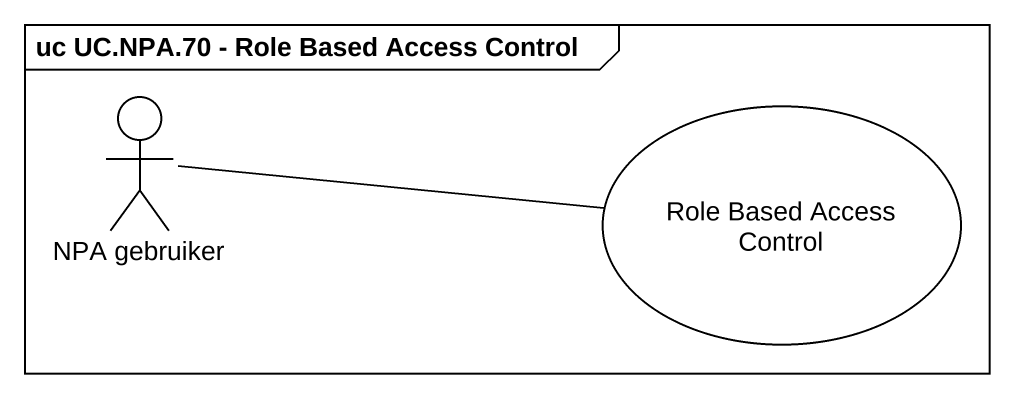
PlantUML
@startuml
mainframe uc UC.NPA.70 - Role Based Access Control
actor "NPA gebruiker" as NPA_gebruiker
usecase "Role Based Access Control" as Role_Based_Access_Control
NPA_gebruiker -right- Role_Based_Access_Control
@enduml
